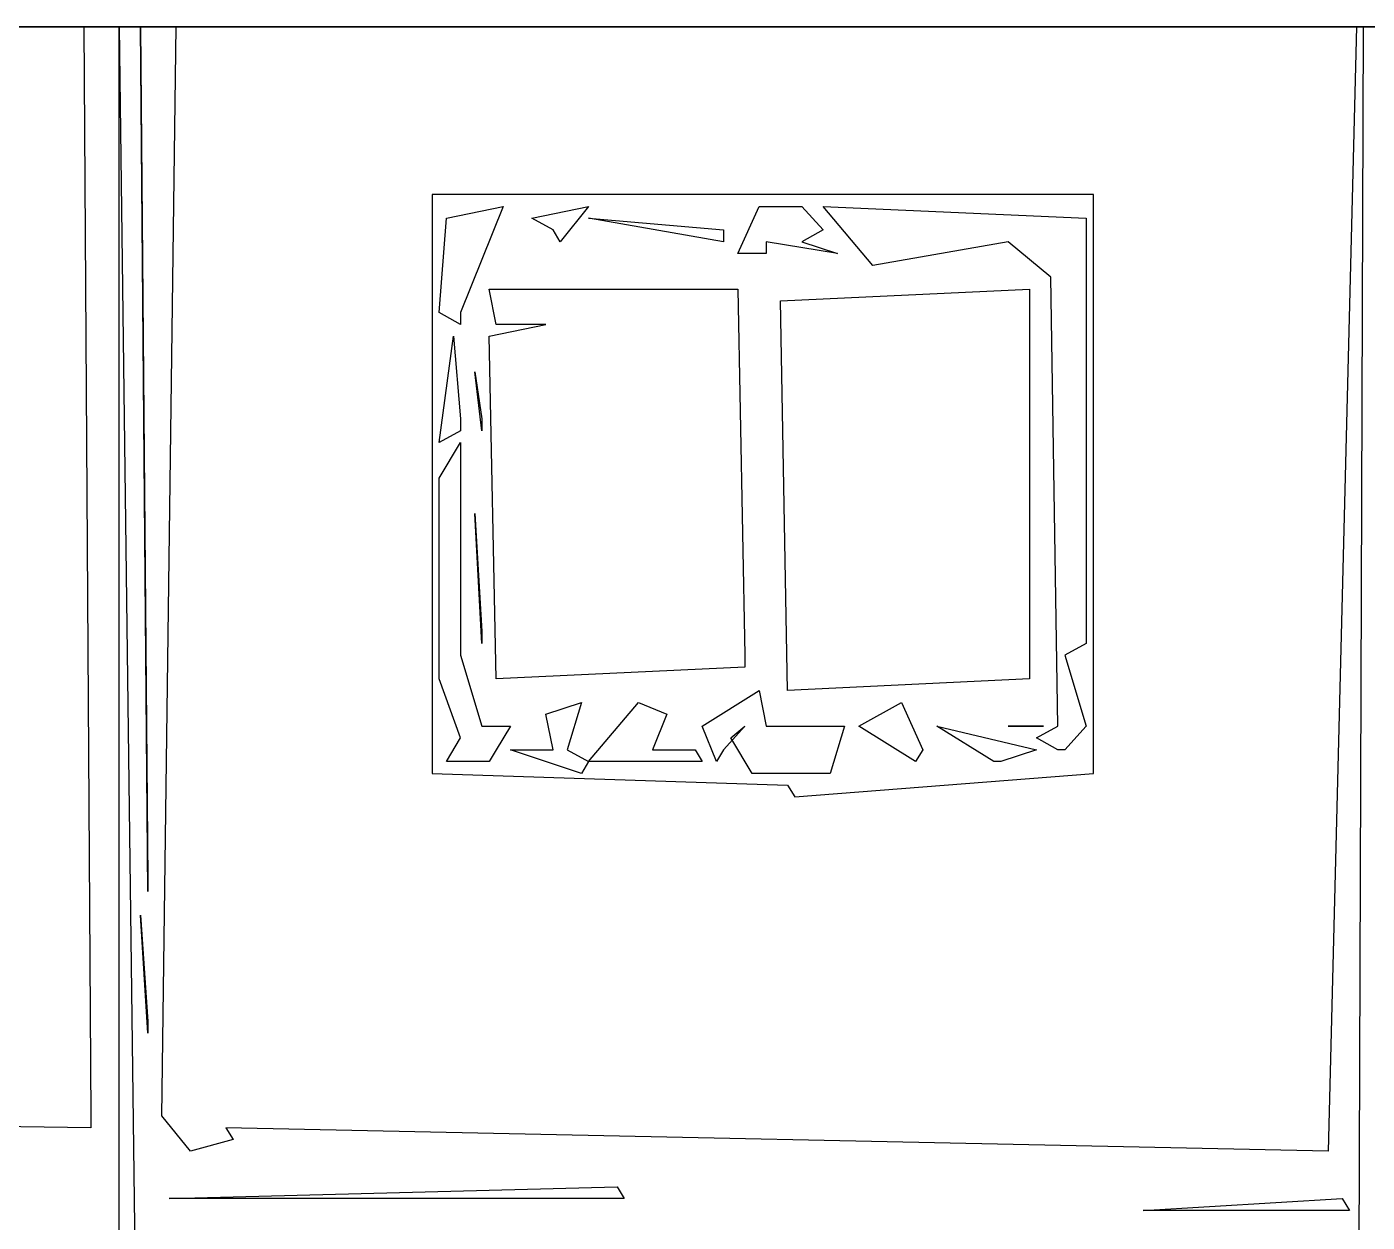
# Model space of a CAD drawing. Extents: x -11089 to 11068, y 2036 to 20000.
# Drawn here: x -2040 to 2051, y 16351 to 20000 of the extents above; entities that cross this region are included whole.
import ezdxf

# ---------------------------------------------------------------- set-up
doc = ezdxf.new("R2010")
doc.units = 0

msp = doc.modelspace()

# ---------------------------------------------------------------- linework, layer by layer
for p, q in [((-4578.9931, 20000, 1871.4286), (-1866.3194, 20000, 1871.4286)), ((-3689.2361, 20000, 2073.8095), (-1562.5, 20000, 2038.0952)), ((-1692.7083, 20000, 2228.5714), (-3276.9097, 20000, 2240.4762)), ((-2170.1389, 20000, 2204.7619), (-1584.2014, 20000, 2145.2381)), ((-1562.5, 20000, 2133.3333), (-2126.7361, 20000, 2121.4286)), ((-1822.9167, 20000, 1907.1429), (-2061.6319, 20000, 1942.8571)), ((-1888.0208, 20000, 2192.8571), (-2018.2292, 20000, 2204.7619)), ((-2018.2292, 20000, 2204.7619), (-1888.0208, 20000, 2204.7619)), ((-1605.9028, 20000, 2002.381), (-1974.8264, 20000, 1990.4762)), ((-1974.8264, 20000, 1990.4762), (-1866.3194, 20000, 1954.7619)), ((-1888.0208, 20000, 2204.7619), (-1888.0208, 20000, 2192.8571)), ((-1866.3194, 20000, 1954.7619), (-1388.8889, 20000, 1978.5714)), ((-1866.3194, 20000, 1871.4286), (-1844.6181, 16675.4808)), ((-1714.4097, 20000, 1942.8571), (-1822.9167, 20000, 1942.8571)), ((-1822.9167, 20000, 1942.8571), (-1822.9167, 20000, 1907.1429)), ((-1822.9167, 20000, 4204.7619), (-1627.6042, 20000, 4204.7619)), ((-1801.2153, 20000, 4204.7619), (-1822.9167, 20000, 4204.7619)), ((-1822.9167, 20000, 4228.5714), (-1649.3056, 20000, 4252.381)), ((-1649.3056, 20000, 4252.381), (-1822.9167, 20000, 4240.4762)), ((-1822.9167, 20000, 4240.4762), (-1822.9167, 20000, 4228.5714)), ((-1627.6042, 20000, 4204.7619), (-1801.2153, 20000, 4204.7619)), ((-1757.8125, 12528.8462), (-1757.8125, 20000, 1942.8571)), ((-1757.8125, 20000, 1942.8571), (-1649.3056, 11411.0577)), ((-1584.2014, 20000, 1895.2381), (-1714.4097, 20000, 1942.8571)), ((-1128.4722, 20000, 2121.4286), (-1714.4097, 20000, 2192.8571)), ((-1714.4097, 20000, 2192.8571), (-1106.7708, 20000, 2204.7619)), ((-1671.0069, 20000, 2264.2857), (-1692.7083, 20000, 2228.5714)), ((-1671.0069, 17360.5769), (-1692.7083, 20000, 1871.4286)), ((-1692.7083, 20000, 1871.4286), (-1671.0069, 17396.6346)), ((-1649.3056, 20000, 2228.5714), (-1671.0069, 20000, 2264.2857)), ((-1085.0694, 20000, 2228.5714), (-1649.3056, 20000, 2228.5714)), ((-1627.6042, 16675.4808), (-1584.2014, 20000, 1859.5238)), ((-1562.5, 20000, 2038.0952), (-1605.9028, 20000, 2002.381)), ((-1562.5, 20000, 1942.8571), (-1584.2014, 20000, 1895.2381)), ((-1584.2014, 20000, 1859.5238), (2018.2292, 20000, 1847.619)), ((-1584.2014, 20000, 2145.2381), (-1562.5, 20000, 2133.3333)), ((-368.9236, 20000, 1930.9524), (-1562.5, 20000, 1942.8571)), ((-1388.8889, 20000, 1978.5714), (-1519.0972, 20000, 2038.0952)), ((-1519.0972, 20000, 2038.0952), (-1367.1875, 20000, 2002.381)), ((-1410.5903, 20000, 4276.1905), (-1236.9792, 20000, 4276.1905)), ((-1388.8889, 20000, 4264.2857), (-1410.5903, 20000, 4276.1905)), ((-1388.8889, 20000, 4264.2857), (-1236.9792, 20000, 4276.1905)), ((-1367.1875, 20000, 4264.2857), (-1388.8889, 20000, 4264.2857)), ((-1236.9792, 20000, 4276.1905), (-1388.8889, 20000, 4264.2857)), ((-1367.1875, 20000, 2002.381), (-868.0556, 20000, 2026.1905)), ((-1236.9792, 20000, 4276.1905), (-1367.1875, 20000, 4264.2857)), ((-1128.4722, 20000, 4323.8095), (-1280.3819, 20000, 4335.7143)), ((-1280.3819, 20000, 4335.7143), (-1150.1736, 20000, 4335.7143)), ((-1150.1736, 20000, 4335.7143), (-1128.4722, 20000, 4323.8095)), ((-455.7292, 20000, 2121.4286), (-1128.4722, 20000, 2121.4286)), ((-1106.7708, 20000, 2204.7619), (-477.4306, 20000, 2133.3333)), ((-651.0417, 20000, 2169.0476), (-1085.0694, 20000, 2228.5714)), ((-868.0556, 20000, 2026.1905), (-802.9514, 20000, 2002.381)), ((-802.9514, 20000, 2002.381), (-868.0556, 20000, 1990.4762)), ((-868.0556, 20000, 1990.4762), (-781.25, 20000, 1978.5714)), ((-607.6389, 20000, 2073.8095), (-824.6528, 20000, 2073.8095)), ((-824.6528, 20000, 2073.8095), (-629.3403, 20000, 2085.7143)), ((-694.4444, 20000, 2002.381), (-802.9514, 20000, 2002.381)), ((-802.9514, 20000, 2002.381), (-716.1458, 20000, 2014.2857)), ((-781.25, 20000, 1978.5714), (-173.6111, 20000, 1966.6667)), ((-716.1458, 20000, 2550), (-781.25, 20000, 2466.6667)), ((-781.25, 20000, 2466.6667), (-629.3403, 20000, 2395.2381)), ((-737.8472, 20000, 2990.4762), (-759.5486, 20000, 2776.1905)), ((-759.5486, 20000, 2776.1905), (-694.4444, 20000, 2764.2857)), ((-672.7431, 20000, 2597.619), (-759.5486, 20000, 2573.8095)), ((-759.5486, 20000, 2573.8095), (-716.1458, 20000, 2550)), ((-672.7431, 20000, 3026.1905), (-737.8472, 20000, 2990.4762)), ((-716.1458, 20000, 2014.2857), (-694.4444, 20000, 2002.381)), ((-607.6389, 20000, 3192.8571), (-716.1458, 20000, 3145.2381)), ((-716.1458, 20000, 3145.2381), (-672.7431, 20000, 3026.1905)), ((-694.4444, 20000, 2764.2857), (-672.7431, 20000, 2597.619)), ((-607.6389, 20000, 3050), (-672.7431, 20000, 3097.619)), ((-672.7431, 20000, 3097.619), (-629.3403, 20000, 3133.3333)), ((-629.3403, 20000, 2216.6667), (-651.0417, 20000, 2169.0476)), ((-434.0278, 20000, 2407.1429), (-651.0417, 20000, 2419.0476)), ((-651.0417, 20000, 2419.0476), (-217.0139, 20000, 2419.0476)), ((-520.8333, 20000, 3311.9048), (-651.0417, 20000, 3276.1905)), ((-651.0417, 20000, 3276.1905), (-130.2083, 20000, 3252.381)), ((-542.5347, 20000, 2157.1429), (-629.3403, 20000, 2216.6667)), ((-629.3403, 20000, 2085.7143), (-607.6389, 20000, 2073.8095)), ((-629.3403, 20000, 2395.2381), (-390.625, 20000, 2383.3333)), ((-455.7292, 20000, 2835.7143), (-629.3403, 20000, 2835.7143)), ((-629.3403, 20000, 2835.7143), (-499.1319, 20000, 2871.4286)), ((-499.1319, 20000, 2871.4286), (-629.3403, 20000, 2895.2381)), ((-629.3403, 20000, 2895.2381), (-564.2361, 20000, 2919.0476)), ((-607.6389, 20000, 2942.8571), (-629.3403, 20000, 2978.5714)), ((-629.3403, 20000, 2978.5714), (-282.1181, 20000, 3002.381)), ((-629.3403, 20000, 3133.3333), (-564.2361, 20000, 3097.619)), ((694.4444, 20000, 3157.1429), (-607.6389, 20000, 3192.8571)), ((-390.625, 20000, 2383.3333), (-607.6389, 20000, 2371.4286)), ((-607.6389, 20000, 2371.4286), (-607.6389, 20000, 2240.4762)), ((-607.6389, 20000, 2240.4762), (-434.0278, 20000, 2216.6667)), ((-434.0278, 20000, 2692.8571), (-607.6389, 20000, 2692.8571)), ((-607.6389, 20000, 2692.8571), (-542.5347, 20000, 2716.6667)), ((-564.2361, 20000, 2919.0476), (-607.6389, 20000, 2942.8571)), ((-607.6389, 20000, 2942.8571), (-520.8333, 20000, 2942.8571)), ((-520.8333, 20000, 2942.8571), (-607.6389, 20000, 2942.8571)), ((-282.1181, 20000, 3050), (-607.6389, 20000, 3050)), ((-520.8333, 20000, 2323.8095), (-585.9375, 20000, 2335.7143)), ((-585.9375, 20000, 2335.7143), (-542.5347, 20000, 2371.4286)), ((-325.5208, 20000, 2621.4286), (-585.9375, 20000, 2657.1429)), ((-585.9375, 20000, 2657.1429), (-434.0278, 20000, 2692.8571)), ((-564.2361, 20000, 3097.619), (-585.9375, 20000, 3157.1429)), ((-585.9375, 20000, 3157.1429), (-390.625, 20000, 3157.1429)), ((-520.8333, 20000, 2228.5714), (-564.2361, 20000, 2264.2857)), ((-564.2361, 20000, 2264.2857), (-368.9236, 20000, 2288.0952)), ((-368.9236, 20000, 2502.381), (-564.2361, 20000, 2514.2857)), ((-564.2361, 20000, 2514.2857), (-368.9236, 20000, 2561.9048)), ((-542.5347, 20000, 2716.6667), (-564.2361, 20000, 2811.9048)), ((-564.2361, 20000, 2811.9048), (-455.7292, 20000, 2835.7143)), ((-455.7292, 20000, 3288.0952), (-564.2361, 20000, 3288.0952)), ((-564.2361, 20000, 3288.0952), (-477.4306, 20000, 3300)), ((-108.5069, 20000, 2109.5238), (-542.5347, 20000, 2157.1429)), ((-542.5347, 20000, 2371.4286), (-217.0139, 20000, 2347.619)), ((-303.8194, 20000, 2038.0952), (-520.8333, 20000, 2073.8095)), ((-520.8333, 20000, 2073.8095), (-108.5069, 20000, 2109.5238)), ((-412.3264, 20000, 2252.381), (-520.8333, 20000, 2228.5714)), ((-499.1319, 20000, 2311.9048), (-520.8333, 20000, 2323.8095)), ((65.1042, 20000, 3335.7143), (-520.8333, 20000, 3311.9048)), ((-282.1181, 20000, 2311.9048), (-499.1319, 20000, 2311.9048)), ((-499.1319, 20000, 2788.0952), (-390.625, 20000, 2800)), ((-390.625, 20000, 2800), (-499.1319, 20000, 2800)), ((-499.1319, 20000, 2800), (-499.1319, 20000, 2788.0952)), ((-477.4306, 20000, 2133.3333), (-455.7292, 20000, 2121.4286)), ((-477.4306, 20000, 3300), (-455.7292, 20000, 3288.0952)), ((-434.0278, 20000, 2216.6667), (-368.9236, 20000, 2264.2857)), ((-412.3264, 20000, 2407.1429), (-434.0278, 20000, 2407.1429)), ((-390.625, 20000, 2264.2857), (-412.3264, 20000, 2252.381)), ((-217.0139, 20000, 2419.0476), (-412.3264, 20000, 2407.1429)), ((21.7014, 20000, 2954.7619), (-412.3264, 20000, 2966.6667)), ((-412.3264, 20000, 2966.6667), (130.2083, 20000, 2954.7619)), ((-368.9236, 20000, 2288.0952), (-390.625, 20000, 2264.2857)), ((-282.1181, 20000, 2371.4286), (-390.625, 20000, 2383.3333)), ((-390.625, 20000, 2383.3333), (-217.0139, 20000, 2419.0476)), ((-282.1181, 20000, 3002.381), (-390.625, 20000, 3026.1905)), ((-390.625, 20000, 3026.1905), (-282.1181, 20000, 3050)), ((-390.625, 20000, 3157.1429), (-347.2222, 20000, 3121.4286)), ((-173.6111, 20000, 1966.6667), (-368.9236, 20000, 1930.9524)), ((1822.9167, 20000, 1930.9524), (-368.9236, 20000, 1930.9524)), ((-368.9236, 20000, 1930.9524), (-21.7014, 20000, 1990.4762)), ((-368.9236, 20000, 2264.2857), (-238.7153, 20000, 2264.2857)), ((-368.9236, 20000, 2561.9048), (-282.1181, 20000, 2526.1905)), ((-347.2222, 20000, 2514.2857), (-368.9236, 20000, 2502.381)), ((-195.3125, 20000, 2907.1429), (-368.9236, 20000, 2907.1429)), ((-368.9236, 20000, 2907.1429), (-260.4167, 20000, 2907.1429)), ((-282.1181, 20000, 2526.1905), (-347.2222, 20000, 2514.2857)), ((-347.2222, 20000, 3121.4286), (-282.1181, 20000, 3157.1429)), ((86.8056, 20000, 2740.4762), (-347.2222, 20000, 2740.4762)), ((-347.2222, 20000, 2740.4762), (108.5069, 20000, 2740.4762)), ((151.9097, 20000, 2633.3333), (-325.5208, 20000, 2621.4286)), ((-325.5208, 20000, 2657.1429), (-108.5069, 20000, 2657.1429)), ((-303.8194, 20000, 2657.1429), (-325.5208, 20000, 2657.1429)), ((2039.9306, 20000, 2050), (-303.8194, 20000, 2038.0952)), ((-217.0139, 20000, 2490.4762), (-303.8194, 20000, 2490.4762)), ((-303.8194, 20000, 2490.4762), (-195.3125, 20000, 2502.381)), ((-108.5069, 20000, 2657.1429), (-303.8194, 20000, 2657.1429)), ((-195.3125, 20000, 2228.5714), (-282.1181, 20000, 2204.7619)), ((-282.1181, 20000, 2204.7619), (-65.1042, 20000, 2228.5714)), ((-217.0139, 20000, 2347.619), (-282.1181, 20000, 2311.9048)), ((-260.4167, 20000, 2371.4286), (-282.1181, 20000, 2371.4286)), ((260.4167, 20000, 2478.5714), (-282.1181, 20000, 2550)), ((-282.1181, 20000, 2550), (86.8056, 20000, 2538.0952)), ((-282.1181, 20000, 3157.1429), (195.3125, 20000, 3133.3333)), ((-260.4167, 20000, 2907.1429), (-282.1181, 20000, 2883.3333)), ((-282.1181, 20000, 2883.3333), (-260.4167, 20000, 2871.4286)), ((-173.6111, 20000, 2288.0952), (-260.4167, 20000, 2311.9048)), ((-260.4167, 20000, 2311.9048), (-173.6111, 20000, 2323.8095)), ((-65.1042, 20000, 2395.2381), (-260.4167, 20000, 2371.4286)), ((108.5069, 20000, 2740.4762), (-260.4167, 20000, 2716.6667)), ((-260.4167, 20000, 2716.6667), (0, 20000, 2716.6667)), ((-260.4167, 20000, 2871.4286), (-195.3125, 20000, 2871.4286)), ((-195.3125, 20000, 2871.4286), (-260.4167, 20000, 2883.3333)), ((-260.4167, 20000, 2883.3333), (-195.3125, 20000, 2907.1429)), ((-260.4167, 20000, 3240.4762), (368.9236, 20000, 3240.4762)), ((-238.7153, 20000, 3240.4762), (-260.4167, 20000, 3240.4762)), ((-238.7153, 20000, 2264.2857), (-195.3125, 20000, 2228.5714)), ((-151.9097, 20000, 2228.5714), (-238.7153, 20000, 2264.2857)), ((-238.7153, 20000, 2264.2857), (-65.1042, 20000, 2252.381)), ((-130.2083, 20000, 3252.381), (-238.7153, 20000, 3240.4762)), ((-217.0139, 20000, 2419.0476), (-65.1042, 20000, 2395.2381)), ((-195.3125, 20000, 2502.381), (-217.0139, 20000, 2490.4762)), ((-108.5069, 20000, 3169.0476), (-217.0139, 20000, 3169.0476)), ((-217.0139, 20000, 3169.0476), (-130.2083, 20000, 3180.9524)), ((1041.6667, 20000, 1895.2381), (-173.6111, 20000, 1895.2381)), ((-173.6111, 20000, 1895.2381), (1019.9653, 20000, 1907.1429)), ((-65.1042, 20000, 2276.1905), (-173.6111, 20000, 2276.1905)), ((-173.6111, 20000, 2276.1905), (-173.6111, 20000, 2371.4286)), ((-173.6111, 20000, 2371.4286), (-21.7014, 20000, 2311.9048)), ((-173.6111, 20000, 2323.8095), (-151.9097, 20000, 2288.0952)), ((-151.9097, 20000, 2288.0952), (-173.6111, 20000, 2288.0952)), ((195.3125, 20000, 3073.8095), (-173.6111, 20000, 3073.8095)), ((-173.6111, 20000, 3073.8095), (21.7014, 20000, 3073.8095)), ((-173.6111, 20000, 3109.5238), (-21.7014, 20000, 3109.5238)), ((-151.9097, 20000, 3109.5238), (-173.6111, 20000, 3109.5238)), ((-43.4028, 20000, 2240.4762), (-151.9097, 20000, 2228.5714)), ((-21.7014, 20000, 3109.5238), (-151.9097, 20000, 3109.5238)), ((-130.2083, 20000, 3180.9524), (-108.5069, 20000, 3169.0476)), ((0, 20000, 2359.5238), (-108.5069, 20000, 2359.5238)), ((-108.5069, 20000, 2359.5238), (-21.7014, 20000, 2395.2381)), ((21.7014, 20000, 2585.7143), (-108.5069, 20000, 2585.7143)), ((-108.5069, 20000, 2585.7143), (0, 20000, 2597.619)), ((368.9236, 20000, 3240.4762), (-108.5069, 20000, 3276.1905)), ((-108.5069, 20000, 3276.1905), (802.9514, 20000, 3288.0952)), ((65.1042, 20000, 3038.0952), (-86.8056, 20000, 3038.0952)), ((-86.8056, 20000, 3038.0952), (-65.1042, 20000, 3026.1905)), ((-65.1042, 20000, 2228.5714), (-65.1042, 20000, 2192.8571)), ((-65.1042, 20000, 2192.8571), (173.6111, 20000, 2192.8571)), ((-65.1042, 20000, 2252.381), (-43.4028, 20000, 2240.4762)), ((-43.4028, 20000, 2288.0952), (-65.1042, 20000, 2276.1905)), ((-65.1042, 20000, 3026.1905), (65.1042, 20000, 3038.0952)), ((-21.7014, 20000, 2311.9048), (-43.4028, 20000, 2288.0952)), ((-43.4028, 20000, 2811.9048), (43.4028, 20000, 2811.9048)), ((-21.7014, 20000, 2811.9048), (-43.4028, 20000, 2811.9048)), ((-21.7014, 20000, 1990.4762), (607.6389, 20000, 1978.5714)), ((-21.7014, 20000, 2395.2381), (21.7014, 20000, 2371.4286)), ((43.4028, 20000, 2811.9048), (-21.7014, 20000, 2811.9048)), ((-21.7014, 20000, 2871.4286), (195.3125, 20000, 2895.2381)), ((0, 20000, 2883.3333), (-21.7014, 20000, 2871.4286)), ((303.8194, 20000, 2300), (0, 20000, 2288.0952)), ((0, 20000, 2288.0952), (238.7153, 20000, 2300)), ((21.7014, 20000, 2371.4286), (0, 20000, 2359.5238)), ((130.2083, 20000, 2407.1429), (0, 20000, 2407.1429)), ((0, 20000, 2407.1429), (108.5069, 20000, 2419.0476)), ((0, 20000, 2597.619), (21.7014, 20000, 2585.7143)), ((0, 20000, 2716.6667), (151.9097, 20000, 2645.2381)), ((195.3125, 20000, 2919.0476), (0, 20000, 2883.3333)), ((43.4028, 20000, 2990.4762), (21.7014, 20000, 2954.7619)), ((21.7014, 20000, 3073.8095), (43.4028, 20000, 3061.9048)), ((195.3125, 20000, 2859.5238), (43.4028, 20000, 2859.5238)), ((43.4028, 20000, 2859.5238), (195.3125, 20000, 2823.8095)), ((238.7153, 20000, 2954.7619), (43.4028, 20000, 2978.5714)), ((43.4028, 20000, 2978.5714), (173.6111, 20000, 2990.4762)), ((173.6111, 20000, 2990.4762), (43.4028, 20000, 2990.4762)), ((43.4028, 20000, 3061.9048), (195.3125, 20000, 3073.8095)), ((238.7153, 20000, 2300), (65.1042, 20000, 2347.619)), ((65.1042, 20000, 2347.619), (173.6111, 20000, 2395.2381)), ((802.9514, 20000, 3288.0952), (65.1042, 20000, 3335.7143)), ((86.8056, 20000, 2145.2381), (412.3264, 20000, 2169.0476)), ((412.3264, 20000, 2169.0476), (86.8056, 20000, 2157.1429)), ((86.8056, 20000, 2157.1429), (86.8056, 20000, 2145.2381)), ((86.8056, 20000, 2538.0952), (86.8056, 20000, 2573.8095)), ((86.8056, 20000, 2573.8095), (347.2222, 20000, 2526.1905)), ((195.3125, 20000, 2823.8095), (86.8056, 20000, 2800)), ((86.8056, 20000, 2800), (151.9097, 20000, 2788.0952)), ((151.9097, 20000, 2788.0952), (86.8056, 20000, 2740.4762)), ((108.5069, 20000, 2419.0476), (130.2083, 20000, 2407.1429)), ((130.2083, 20000, 2954.7619), (195.3125, 20000, 2919.0476)), ((151.9097, 20000, 2645.2381), (151.9097, 20000, 2633.3333)), ((260.4167, 20000, 2633.3333), (151.9097, 20000, 2633.3333)), ((151.9097, 20000, 2633.3333), (238.7153, 20000, 2645.2381)), ((195.3125, 20000, 2895.2381), (151.9097, 20000, 2954.7619)), ((151.9097, 20000, 2954.7619), (238.7153, 20000, 2954.7619)), ((282.1181, 20000, 1990.4762), (173.6111, 20000, 1990.4762)), ((173.6111, 20000, 1990.4762), (564.2361, 20000, 2002.381)), ((173.6111, 20000, 2192.8571), (195.3125, 20000, 2252.381)), ((303.8194, 20000, 2264.2857), (173.6111, 20000, 2264.2857)), ((173.6111, 20000, 2264.2857), (282.1181, 20000, 2276.1905)), ((173.6111, 20000, 2395.2381), (347.2222, 20000, 2359.5238)), ((282.1181, 20000, 2764.2857), (173.6111, 20000, 2788.0952)), ((173.6111, 20000, 2788.0952), (195.3125, 20000, 2859.5238)), ((325.5208, 20000, 2657.1429), (173.6111, 20000, 2657.1429)), ((173.6111, 20000, 2657.1429), (303.8194, 20000, 2669.0476)), ((195.3125, 20000, 2252.381), (390.625, 20000, 2228.5714)), ((195.3125, 20000, 3133.3333), (282.1181, 20000, 3169.0476)), ((260.4167, 20000, 2728.5714), (195.3125, 20000, 2752.381)), ((195.3125, 20000, 2752.381), (260.4167, 20000, 2740.4762)), ((238.7153, 20000, 2645.2381), (260.4167, 20000, 2633.3333)), ((347.2222, 20000, 2359.5238), (260.4167, 20000, 2347.619)), ((260.4167, 20000, 2347.619), (303.8194, 20000, 2311.9048)), ((347.2222, 20000, 2526.1905), (260.4167, 20000, 2490.4762)), ((260.4167, 20000, 2490.4762), (260.4167, 20000, 2478.5714)), ((282.1181, 20000, 3169.0476), (260.4167, 20000, 3073.8095)), ((260.4167, 20000, 3073.8095), (303.8194, 20000, 3133.3333)), ((368.9236, 20000, 2942.8571), (260.4167, 20000, 2871.4286)), ((260.4167, 20000, 2871.4286), (347.2222, 20000, 2835.7143)), ((260.4167, 20000, 2740.4762), (260.4167, 20000, 2728.5714)), ((303.8194, 20000, 1990.4762), (282.1181, 20000, 1990.4762)), ((282.1181, 20000, 2276.1905), (303.8194, 20000, 2264.2857)), ((347.2222, 20000, 2835.7143), (282.1181, 20000, 2764.2857)), ((564.2361, 20000, 2002.381), (303.8194, 20000, 1990.4762)), ((303.8194, 20000, 2311.9048), (303.8194, 20000, 2300)), ((303.8194, 20000, 3133.3333), (781.25, 20000, 3169.0476)), ((434.0278, 20000, 2859.5238), (303.8194, 20000, 2907.1429)), ((303.8194, 20000, 2907.1429), (520.8333, 20000, 2930.9524)), ((303.8194, 20000, 2669.0476), (325.5208, 20000, 2657.1429)), ((434.0278, 20000, 3038.0952), (303.8194, 20000, 3038.0952)), ((303.8194, 20000, 3038.0952), (325.5208, 20000, 3026.1905)), ((347.2222, 20000, 2704.7619), (325.5208, 20000, 2788.0952)), ((325.5208, 20000, 2788.0952), (390.625, 20000, 2835.7143)), ((390.625, 20000, 2835.7143), (325.5208, 20000, 2847.619)), ((325.5208, 20000, 2847.619), (434.0278, 20000, 2859.5238)), ((325.5208, 20000, 3026.1905), (434.0278, 20000, 3038.0952)), ((824.6528, 20000, 3252.381), (347.2222, 20000, 3216.6667)), ((347.2222, 20000, 3216.6667), (824.6528, 20000, 3180.9524)), ((585.9375, 20000, 2359.5238), (347.2222, 20000, 2371.4286)), ((347.2222, 20000, 2371.4286), (499.1319, 20000, 2430.9524)), ((434.0278, 20000, 2490.4762), (347.2222, 20000, 2502.381)), ((347.2222, 20000, 2502.381), (585.9375, 20000, 2502.381)), ((607.6389, 20000, 2680.9524), (347.2222, 20000, 2704.7619)), ((520.8333, 20000, 2930.9524), (368.9236, 20000, 2942.8571)), ((390.625, 20000, 2228.5714), (434.0278, 20000, 2264.2857)), ((390.625, 20000, 2966.6667), (499.1319, 20000, 2966.6667)), ((499.1319, 20000, 2966.6667), (390.625, 20000, 2978.5714)), ((390.625, 20000, 2978.5714), (390.625, 20000, 2966.6667)), ((520.8333, 20000, 2276.1905), (412.3264, 20000, 2276.1905)), ((412.3264, 20000, 2276.1905), (499.1319, 20000, 2288.0952)), ((477.4306, 20000, 2323.8095), (412.3264, 20000, 2323.8095)), ((412.3264, 20000, 2323.8095), (499.1319, 20000, 2323.8095)), ((434.0278, 20000, 2264.2857), (520.8333, 20000, 2252.381)), ((455.7292, 20000, 2490.4762), (434.0278, 20000, 2490.4762)), ((499.1319, 20000, 2454.7619), (455.7292, 20000, 2466.6667)), ((455.7292, 20000, 2466.6667), (607.6389, 20000, 2466.6667)), ((585.9375, 20000, 2502.381), (455.7292, 20000, 2490.4762)), ((651.0417, 20000, 2800), (455.7292, 20000, 2811.9048)), ((455.7292, 20000, 2811.9048), (499.1319, 20000, 2800)), ((499.1319, 20000, 2323.8095), (477.4306, 20000, 2323.8095)), ((564.2361, 20000, 2395.2381), (477.4306, 20000, 2383.3333)), ((477.4306, 20000, 2383.3333), (607.6389, 20000, 2371.4286)), ((933.1597, 20000, 2526.1905), (477.4306, 20000, 2561.9048)), ((477.4306, 20000, 2561.9048), (1063.3681, 20000, 2573.8095)), ((520.8333, 20000, 2252.381), (499.1319, 20000, 2204.7619)), ((499.1319, 20000, 2204.7619), (564.2361, 20000, 2276.1905)), ((499.1319, 20000, 2288.0952), (520.8333, 20000, 2276.1905)), ((499.1319, 20000, 2430.9524), (564.2361, 20000, 2395.2381)), ((520.8333, 20000, 2454.7619), (499.1319, 20000, 2454.7619)), ((585.9375, 20000, 2645.2381), (499.1319, 20000, 2657.1429)), ((499.1319, 20000, 2657.1429), (607.6389, 20000, 2680.9524)), ((499.1319, 20000, 2800), (520.8333, 20000, 2788.0952)), ((607.6389, 20000, 2466.6667), (520.8333, 20000, 2454.7619)), ((520.8333, 20000, 2788.0952), (651.0417, 20000, 2800)), ((868.0556, 20000, 2847.619), (542.5347, 20000, 2847.619)), ((542.5347, 20000, 2847.619), (976.5625, 20000, 2847.619)), ((1063.3681, 20000, 2633.3333), (542.5347, 20000, 2621.4286)), ((542.5347, 20000, 2621.4286), (585.9375, 20000, 2645.2381)), ((542.5347, 20000, 2752.381), (737.8472, 20000, 2740.4762)), ((564.2361, 20000, 2752.381), (542.5347, 20000, 2752.381)), ((564.2361, 20000, 2276.1905), (868.0556, 20000, 2240.4762)), ((672.7431, 20000, 2335.7143), (564.2361, 20000, 2335.7143)), ((564.2361, 20000, 2335.7143), (651.0417, 20000, 2347.619)), ((737.8472, 20000, 2740.4762), (564.2361, 20000, 2752.381)), ((868.0556, 20000, 2240.4762), (585.9375, 20000, 2157.1429)), ((585.9375, 20000, 2157.1429), (607.6389, 20000, 2145.2381)), ((607.6389, 20000, 2371.4286), (585.9375, 20000, 2359.5238)), ((672.7431, 20000, 2442.8571), (585.9375, 20000, 2442.8571)), ((585.9375, 20000, 2442.8571), (759.5486, 20000, 2454.7619)), ((585.9375, 20000, 3061.9048), (716.1458, 20000, 3061.9048)), ((607.6389, 20000, 3061.9048), (585.9375, 20000, 3061.9048)), ((607.6389, 20000, 1978.5714), (781.25, 20000, 2014.2857)), ((607.6389, 20000, 2145.2381), (1171.875, 20000, 2180.9524)), ((737.8472, 20000, 2335.7143), (607.6389, 20000, 2359.5238)), ((607.6389, 20000, 2359.5238), (889.7569, 20000, 2395.2381)), ((954.8611, 20000, 2490.4762), (607.6389, 20000, 2490.4762)), ((607.6389, 20000, 2490.4762), (781.25, 20000, 2502.381)), ((716.1458, 20000, 3061.9048), (607.6389, 20000, 3061.9048)), ((1150.1736, 20000, 3121.4286), (629.3403, 20000, 3109.5238)), ((629.3403, 20000, 3109.5238), (1063.3681, 20000, 3085.7143)), ((651.0417, 20000, 2347.619), (672.7431, 20000, 2335.7143)), ((716.1458, 20000, 2264.2857), (672.7431, 20000, 2323.8095)), ((672.7431, 20000, 2323.8095), (737.8472, 20000, 2335.7143)), ((694.4444, 20000, 2442.8571), (672.7431, 20000, 2442.8571)), ((824.6528, 20000, 3180.9524), (694.4444, 20000, 3157.1429)), ((759.5486, 20000, 2454.7619), (694.4444, 20000, 2442.8571)), ((781.25, 20000, 2502.381), (694.4444, 20000, 2526.1905)), ((694.4444, 20000, 2526.1905), (998.2639, 20000, 2514.2857)), ((889.7569, 20000, 2609.5238), (694.4444, 20000, 2609.5238)), ((694.4444, 20000, 2609.5238), (868.0556, 20000, 2621.4286)), ((824.6528, 20000, 2300), (716.1458, 20000, 2264.2857)), ((824.6528, 20000, 2157.1429), (716.1458, 20000, 2169.0476)), ((716.1458, 20000, 2169.0476), (802.9514, 20000, 2216.6667)), ((1085.0694, 20000, 3157.1429), (737.8472, 20000, 3133.3333)), ((737.8472, 20000, 3133.3333), (1150.1736, 20000, 3121.4286)), ((976.5625, 20000, 2847.619), (737.8472, 20000, 2811.9048)), ((737.8472, 20000, 2811.9048), (976.5625, 20000, 2811.9048)), ((954.8611, 20000, 2442.8571), (759.5486, 20000, 2442.8571)), ((759.5486, 20000, 2442.8571), (933.1597, 20000, 2454.7619)), ((781.25, 20000, 2014.2857), (2061.6319, 20000, 2038.0952)), ((781.25, 20000, 3169.0476), (1085.0694, 20000, 3157.1429)), ((911.4583, 20000, 2359.5238), (802.9514, 20000, 2335.7143)), ((802.9514, 20000, 2335.7143), (998.2639, 20000, 2288.0952)), ((802.9514, 20000, 2216.6667), (889.7569, 20000, 2192.8571)), ((802.9514, 20000, 3050), (933.1597, 20000, 3050)), ((824.6528, 20000, 3061.9048), (802.9514, 20000, 3050)), ((1063.3681, 20000, 2264.2857), (824.6528, 20000, 2300)), ((1106.7708, 20000, 3240.4762), (824.6528, 20000, 3252.381)), ((868.0556, 20000, 2192.8571), (824.6528, 20000, 2157.1429)), ((933.1597, 20000, 3050), (824.6528, 20000, 3061.9048)), ((1019.9653, 20000, 3192.8571), (824.6528, 20000, 3204.7619)), ((824.6528, 20000, 3204.7619), (1106.7708, 20000, 3192.8571)), ((933.1597, 20000, 2204.7619), (846.3542, 20000, 2228.5714)), ((846.3542, 20000, 2228.5714), (1019.9653, 20000, 2228.5714)), ((998.2639, 20000, 2252.381), (846.3542, 20000, 2264.2857)), ((846.3542, 20000, 2264.2857), (976.5625, 20000, 2264.2857)), ((998.2639, 20000, 2764.2857), (846.3542, 20000, 2752.381)), ((846.3542, 20000, 2752.381), (1041.6667, 20000, 2752.381)), ((2148.4375, 20000, 2002.381), (868.0556, 20000, 1990.4762)), ((868.0556, 20000, 1990.4762), (1193.5764, 20000, 1954.7619)), ((1171.875, 20000, 2180.9524), (868.0556, 20000, 2157.1429)), ((868.0556, 20000, 2157.1429), (933.1597, 20000, 2204.7619)), ((889.7569, 20000, 2192.8571), (868.0556, 20000, 2192.8571)), ((868.0556, 20000, 2621.4286), (889.7569, 20000, 2609.5238)), ((998.2639, 20000, 2883.3333), (868.0556, 20000, 2847.619)), ((889.7569, 20000, 2395.2381), (911.4583, 20000, 2359.5238)), ((889.7569, 20000, 3300), (1019.9653, 20000, 3300)), ((911.4583, 20000, 3300), (889.7569, 20000, 3300)), ((1019.9653, 20000, 2311.9048), (911.4583, 20000, 2323.8095)), ((911.4583, 20000, 2323.8095), (1171.875, 20000, 2347.619)), ((1063.3681, 20000, 2609.5238), (911.4583, 20000, 2609.5238)), ((911.4583, 20000, 2609.5238), (1041.6667, 20000, 2621.4286)), ((1019.9653, 20000, 2716.6667), (911.4583, 20000, 2716.6667)), ((911.4583, 20000, 2716.6667), (1019.9653, 20000, 2716.6667)), ((1019.9653, 20000, 3300), (911.4583, 20000, 3300)), ((998.2639, 20000, 2371.4286), (933.1597, 20000, 2419.0476)), ((933.1597, 20000, 2419.0476), (1128.4722, 20000, 2419.0476)), ((933.1597, 20000, 2454.7619), (954.8611, 20000, 2442.8571)), ((998.2639, 20000, 2454.7619), (933.1597, 20000, 2466.6667)), ((933.1597, 20000, 2466.6667), (1041.6667, 20000, 2478.5714)), ((1063.3681, 20000, 2573.8095), (933.1597, 20000, 2538.0952)), ((933.1597, 20000, 2538.0952), (933.1597, 20000, 2526.1905)), ((976.5625, 20000, 2490.4762), (954.8611, 20000, 2490.4762)), ((976.5625, 20000, 2264.2857), (998.2639, 20000, 2252.381)), ((998.2639, 20000, 2514.2857), (976.5625, 20000, 2490.4762)), ((1085.0694, 20000, 3014.2857), (976.5625, 20000, 2990.4762)), ((976.5625, 20000, 2990.4762), (1085.0694, 20000, 2954.7619)), ((976.5625, 20000, 2811.9048), (998.2639, 20000, 2764.2857)), ((998.2639, 20000, 2288.0952), (1019.9653, 20000, 2311.9048)), ((1063.3681, 20000, 2383.3333), (998.2639, 20000, 2371.4286)), ((1019.9653, 20000, 2454.7619), (998.2639, 20000, 2454.7619)), ((1041.6667, 20000, 2847.619), (998.2639, 20000, 2883.3333)), ((1019.9653, 20000, 1907.1429), (1041.6667, 20000, 1895.2381)), ((1019.9653, 20000, 2228.5714), (1063.3681, 20000, 2264.2857)), ((1171.875, 20000, 2347.619), (1019.9653, 20000, 2347.619)), ((1019.9653, 20000, 2347.619), (1063.3681, 20000, 2383.3333)), ((1019.9653, 20000, 2145.2381), (1171.875, 20000, 2157.1429)), ((1041.6667, 20000, 2145.2381), (1019.9653, 20000, 2145.2381)), ((1041.6667, 20000, 2478.5714), (1019.9653, 20000, 2454.7619)), ((1063.3681, 20000, 3085.7143), (1019.9653, 20000, 3050)), ((1019.9653, 20000, 3050), (1085.0694, 20000, 3014.2857)), ((1041.6667, 20000, 2752.381), (1019.9653, 20000, 2716.6667)), ((1019.9653, 20000, 2716.6667), (1063.3681, 20000, 2633.3333)), ((1041.6667, 20000, 3192.8571), (1019.9653, 20000, 3192.8571)), ((1171.875, 20000, 2157.1429), (1041.6667, 20000, 2145.2381)), ((1041.6667, 20000, 2621.4286), (1063.3681, 20000, 2609.5238)), ((1085.0694, 20000, 2954.7619), (1041.6667, 20000, 2847.619)), ((1106.7708, 20000, 3192.8571), (1041.6667, 20000, 3192.8571)), ((1215.2778, 20000, 3169.0476), (1106.7708, 20000, 3240.4762)), ((1388.8889, 20000, 1895.2381), (1128.4722, 20000, 1895.2381)), ((1128.4722, 20000, 1895.2381), (1367.1875, 20000, 1907.1429)), ((1128.4722, 20000, 2419.0476), (1193.5764, 20000, 2466.6667)), ((1193.5764, 20000, 2466.6667), (1150.1736, 20000, 2502.381)), ((1150.1736, 20000, 2502.381), (1215.2778, 20000, 2669.0476)), ((1215.2778, 20000, 2669.0476), (1150.1736, 20000, 2704.7619)), ((1150.1736, 20000, 2704.7619), (1215.2778, 20000, 2800)), ((1193.5764, 20000, 1954.7619), (1671.0069, 20000, 1978.5714)), ((1215.2778, 20000, 2800), (1215.2778, 20000, 3169.0476)), ((1280.3819, 20000, 4430.9524), (1388.8889, 20000, 4442.8571)), ((1302.0833, 20000, 4442.8571), (1280.3819, 20000, 4430.9524)), ((1388.8889, 20000, 4442.8571), (1302.0833, 20000, 4442.8571)), ((1367.1875, 20000, 1907.1429), (1388.8889, 20000, 1895.2381)), ((1671.0069, 20000, 1978.5714), (1757.8125, 20000, 1942.8571)), ((1757.8125, 20000, 1942.8571), (1888.0208, 20000, 1978.5714)), ((2039.9306, 20000, 1895.2381), (1822.9167, 20000, 1930.9524)), ((1888.0208, 20000, 1978.5714), (2039.9306, 20000, 1907.1429)), ((2018.2292, 20000, 1847.619), (1931.4236, 16567.3077)), ((2018.2292, 14115.3846), (2039.9306, 20000, 1859.5238)), ((2170.1389, 20000, 1978.5714), (2039.9306, 20000, 2050)), ((2039.9306, 20000, 1859.5238), (2083.3333, 20000, 1835.7143)), ((2039.9306, 20000, 1907.1429), (2039.9306, 20000, 1895.2381)), ((1215.2778, 19487.9808), (-802.9514, 19487.9808)), ((-802.9514, 19487.9808), (-802.9514, 17721.1538)), ((1215.2778, 17721.1538), (1215.2778, 19487.9808)), ((-759.5486, 19415.8654), (-585.9375, 19451.9231)), ((-585.9375, 19451.9231), (-716.1458, 19127.4038)), ((-499.1319, 19415.8654), (-325.5208, 19451.9231)), ((-325.5208, 19451.9231), (-412.3264, 19343.75)), ((130.2083, 19307.6923), (195.3125, 19451.9231)), ((195.3125, 19451.9231), (325.5208, 19451.9231)), ((325.5208, 19451.9231), (390.625, 19379.8077)), ((542.5347, 19271.6346), (390.625, 19451.9231)), ((390.625, 19451.9231), (1193.5764, 19415.8654)), ((-781.25, 19127.4038), (-759.5486, 19415.8654)), ((-434.0278, 19379.8077), (-499.1319, 19415.8654)), ((86.8056, 19343.75), (-325.5208, 19415.8654)), ((-325.5208, 19415.8654), (86.8056, 19379.8077)), ((1193.5764, 19415.8654), (1193.5764, 18117.7885)), ((-412.3264, 19343.75), (-434.0278, 19379.8077)), ((86.8056, 19379.8077), (86.8056, 19343.75)), ((390.625, 19379.8077), (325.5208, 19343.75)), ((434.0278, 19307.6923), (217.0139, 19343.75)), ((217.0139, 19343.75), (217.0139, 19307.6923)), ((325.5208, 19343.75), (434.0278, 19307.6923)), ((954.8611, 19343.75), (542.5347, 19271.6346)), ((1085.0694, 19235.5769), (954.8611, 19343.75)), ((217.0139, 19307.6923), (130.2083, 19307.6923)), ((1106.7708, 17865.3846), (1085.0694, 19235.5769)), ((-607.6389, 19091.3462), (-629.3403, 19199.5192)), ((-629.3403, 19199.5192), (130.2083, 19199.5192)), ((130.2083, 19199.5192), (151.9097, 18081.7308)), ((260.4167, 19163.4615), (1019.9653, 19199.5192)), ((1019.9653, 19199.5192), (1019.9653, 18045.6731)), ((282.1181, 17973.5577), (260.4167, 19163.4615)), ((-716.1458, 19091.3462), (-781.25, 19127.4038)), ((-716.1458, 19127.4038), (-716.1458, 19091.3462)), ((-629.3403, 19055.2885), (-455.7292, 19091.3462)), ((-455.7292, 19091.3462), (-607.6389, 19091.3462)), ((-781.25, 18730.7692), (-737.8472, 19055.2885)), ((-737.8472, 19055.2885), (-716.1458, 18802.8846)), ((-607.6389, 18009.6154), (-629.3403, 19055.2885)), ((-651.0417, 18766.8269), (-672.7431, 18947.1154)), ((-672.7431, 18947.1154), (-651.0417, 18802.8846)), ((-716.1458, 18802.8846), (-716.1458, 18766.8269)), ((-651.0417, 18802.8846), (-651.0417, 18766.8269)), ((-716.1458, 18766.8269), (-781.25, 18730.7692)), ((-781.25, 18622.5962), (-716.1458, 18730.7692)), ((-716.1458, 18730.7692), (-716.1458, 18081.7308)), ((-781.25, 18009.6154), (-781.25, 18622.5962)), ((-651.0417, 18117.7885), (-672.7431, 18514.4231)), ((-672.7431, 18514.4231), (-651.0417, 18153.8462)), ((-651.0417, 18153.8462), (-651.0417, 18117.7885)), ((-716.1458, 18081.7308), (-651.0417, 17865.3846)), ((151.9097, 18081.7308), (151.9097, 18045.6731)), ((1193.5764, 18117.7885), (1128.4722, 18081.7308)), ((1128.4722, 18081.7308), (1193.5764, 17865.3846)), ((151.9097, 18045.6731), (-607.6389, 18009.6154)), ((1019.9653, 18045.6731), (1019.9653, 18009.6154)), ((-716.1458, 17829.3269), (-781.25, 18009.6154)), ((1019.9653, 18009.6154), (282.1181, 17973.5577)), ((21.7014, 17865.3846), (195.3125, 17973.5577)), ((195.3125, 17973.5577), (217.0139, 17865.3846)), ((-455.7292, 17901.4423), (-347.2222, 17937.5)), ((-347.2222, 17937.5), (-390.625, 17793.2692)), ((-325.5208, 17757.2115), (-173.6111, 17937.5)), ((-173.6111, 17937.5), (-86.8056, 17901.4423)), ((499.1319, 17865.3846), (629.3403, 17937.5)), ((629.3403, 17937.5), (694.4444, 17793.2692)), ((-434.0278, 17793.2692), (-455.7292, 17901.4423)), ((-86.8056, 17901.4423), (-130.2083, 17793.2692)), ((-651.0417, 17865.3846), (-564.2361, 17865.3846)), ((-564.2361, 17865.3846), (-607.6389, 17793.2692)), ((65.1042, 17757.2115), (21.7014, 17865.3846)), ((151.9097, 17865.3846), (86.8056, 17793.2692)), ((108.5069, 17829.3269), (151.9097, 17865.3846)), ((217.0139, 17865.3846), (455.7292, 17865.3846)), ((455.7292, 17865.3846), (412.3264, 17721.1538)), ((672.7431, 17757.2115), (499.1319, 17865.3846)), ((911.4583, 17757.2115), (737.8472, 17865.3846)), ((737.8472, 17865.3846), (1041.6667, 17793.2692)), ((1041.6667, 17865.3846), (954.8611, 17865.3846)), ((954.8611, 17865.3846), (1063.3681, 17865.3846)), ((1041.6667, 17829.3269), (1106.7708, 17865.3846)), ((1063.3681, 17865.3846), (1041.6667, 17865.3846)), ((1193.5764, 17865.3846), (1128.4722, 17793.2692)), ((-759.5486, 17757.2115), (-716.1458, 17829.3269)), ((173.6111, 17721.1538), (108.5069, 17829.3269)), ((1106.7708, 17793.2692), (1041.6667, 17829.3269)), ((-629.3403, 17757.2115), (-759.5486, 17757.2115)), ((-607.6389, 17793.2692), (-629.3403, 17757.2115)), ((-347.2222, 17721.1538), (-564.2361, 17793.2692)), ((-564.2361, 17793.2692), (-434.0278, 17793.2692)), ((-390.625, 17793.2692), (-325.5208, 17757.2115)), ((-325.5208, 17757.2115), (-347.2222, 17721.1538)), ((21.7014, 17757.2115), (-325.5208, 17757.2115)), ((-130.2083, 17793.2692), (0, 17793.2692)), ((0, 17793.2692), (21.7014, 17757.2115)), ((86.8056, 17793.2692), (65.1042, 17757.2115)), ((694.4444, 17793.2692), (672.7431, 17757.2115)), ((933.1597, 17757.2115), (911.4583, 17757.2115)), ((1041.6667, 17793.2692), (933.1597, 17757.2115)), ((1128.4722, 17793.2692), (1106.7708, 17793.2692)), ((-802.9514, 17721.1538), (282.1181, 17685.0962)), ((412.3264, 17721.1538), (173.6111, 17721.1538)), ((303.8194, 17649.0385), (1215.2778, 17721.1538)), ((282.1181, 17685.0962), (303.8194, 17649.0385)), ((-1671.0069, 17396.6346), (-1671.0069, 17360.5769)), ((-1671.0069, 16927.8846), (-1692.7083, 17288.4615)), ((-1692.7083, 17288.4615), (-1671.0069, 16963.9423)), ((-1671.0069, 16963.9423), (-1671.0069, 16927.8846)), ((-1844.6181, 16639.4231), (-4492.1875, 16675.4808)), ((-1844.6181, 16675.4808), (-1844.6181, 16639.4231)), ((-1540.7986, 16567.3077), (-1627.6042, 16675.4808)), ((1931.4236, 16567.3077), (-1432.2917, 16639.4231)), ((-1432.2917, 16639.4231), (-1410.5903, 16603.3654)), ((-1410.5903, 16603.3654), (-1540.7986, 16567.3077)), ((-1605.9028, 16423.0769), (-238.7153, 16459.1346)), ((-238.7153, 16459.1346), (-217.0139, 16423.0769)), ((-217.0139, 16423.0769), (-1605.9028, 16423.0769)), ((1367.1875, 16387.0192), (1974.8264, 16423.0769)), ((1974.8264, 16423.0769), (1996.5278, 16387.0192)), ((1996.5278, 16387.0192), (1367.1875, 16387.0192))]:
    msp.add_line(p, q)

doc.saveas('drawing.dxf')
